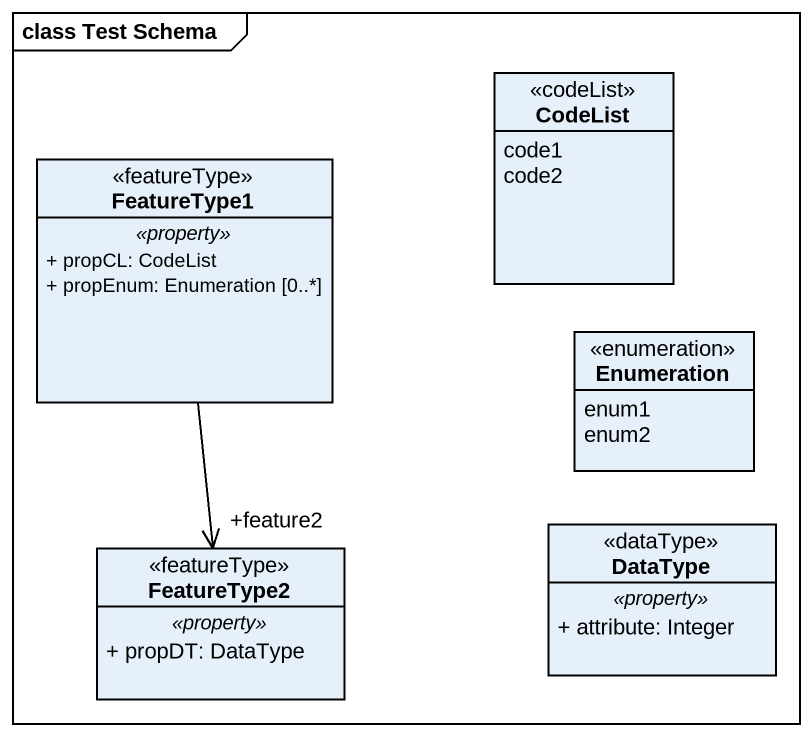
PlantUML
@startuml
mainframe class Test Schema
hide circle
hide empty members
skinparam classAttributeIconSize 0
class CodeList <<codeList>> {
  code1
  code2
}
class FeatureType1 <<featureType>> {
  .. <<property>> ..
  + propCL: CodeList
  + propEnum: Enumeration [0..*]
}
enum Enumeration {
  enum1
  enum2
}
class FeatureType2 <<featureType>> {
  .. <<property>> ..
  + propDT: DataType
}
class DataType <<dataType>> {
  .. <<property>> ..
  + attribute: Integer
}
FeatureType1 --> "+feature2" FeatureType2
@enduml
